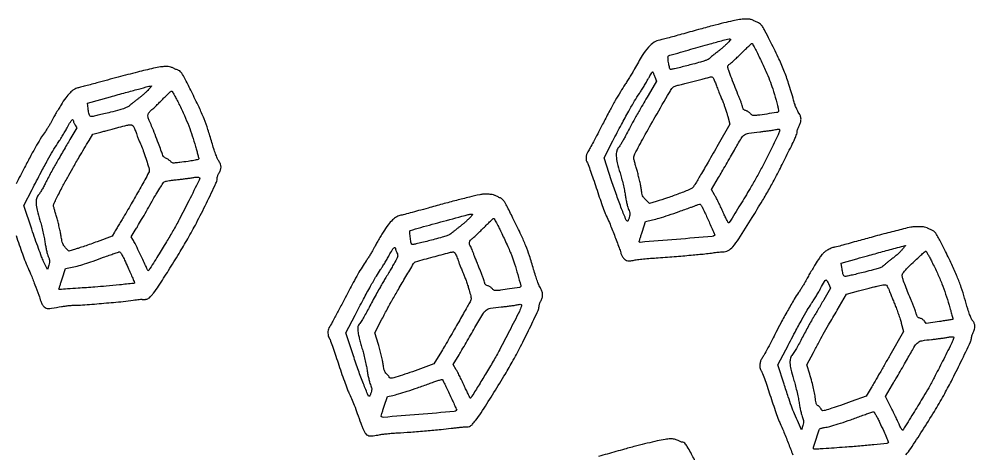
# Model space of a CAD drawing. Extents: x 283 to 3298, y 79 to 3222.
# Drawn here: x 1390 to 2449, y 2740 to 3222 of the extents above; entities that cross this region are included whole.
import ezdxf

# ---------------------------------------------------------------- set-up
doc = ezdxf.new("R2010")
doc.units = 0

msp = doc.modelspace()

# ---------------------------------------------------------------- linework, layer by layer
for points in [[(2180.56679, 3219.926922, 0.00784), (2170.840808, 3217.671938, 0.003467), (2158.063839, 3214.403472, 0.00293), (2142.506278, 3210.210922, 0.001737), (2124, 3205.037982, -0.002074), (2115.882036, 3202.774733, -0.002722), (2108.448942, 3200.779062, -0.001992), (2102.205763, 3199.165812, -0.025749), (2099.847463, 3198.694142, 0.113054), (2093.450697, 3196.205229, 0.063472), (2087.166543, 3190.660251, 0.041875), (2080.303723, 3181.39119, 0.014382), (2071.929838, 3166.929588, -0.008105), (2069.799532, 3163.141714, -0.004182), (2067.018673, 3158.469621, -0.004155), (2064.077949, 3153.7113, -0.006279), (2061.4316, 3149.622619, 0.010277), (2056.112789, 3141.259061, 0.007422), (2050.515473, 3131.728675, 0.006319), (2044.340233, 3120.519924, 0.003739), (2037.242386, 3107, -0.001103), (2030.982023, 3094.920982, -0.002546), (2026.211143, 3085.877977, -0.003148), (2022.574205, 3079.170519, -0.011596), (2020.151087, 3075, 0.060068), (2018.699803, 3071.831698, 0.064768), (2018.090937, 3068.48938, 0.069279), (2018.369997, 3065.308206, 0.088783), (2019.520601, 3062.608904, -0.057721), (2020.398679, 3060.857469, -0.001909), (2023.04581, 3053.505197, -0.003615), (2026.078332, 3044.781277, -0.002506), (2029.386003, 3034.876459, 0.00313), (2032.781257, 3024.751428, 0.003847), (2036.081901, 3015.346011, 0.0032), (2038.965383, 3007.485698, 0.027763), (2040.462317, 3004.074364, -0.020785), (2043.923221, 2996.477151, -0.004126), (2049.431845, 2982.590356, -0.003207), (2054.778809, 2968.51212, -0.036831), (2056.431641, 2962.827072, 0.050831), (2056.830721, 2961.58499, 0.022416), (2057.593206, 2960.035427, 0.021909), (2058.55567, 2958.451119, 0.027452), (2059.588602, 2957.077072, 0.075981), (2061.854348, 2955.091387, 0.102871), (2064.392477, 2954.127539, 0.074813), (2067.699902, 2954.099235, 0.024489), (2072.5, 2955.021187, -0.032532), (2075.087873, 2955.475243, -0.002925), (2081.640625, 2956.151231, -0.003794), (2089.474005, 2956.853089, -0.002954), (2098, 2957.501139, 0.002156), (2118.376223, 2959.017175, 0.002973), (2136.658421, 2960.566134, 0.002722), (2151.635545, 2962.007062, 0.018877), (2158.933659, 2963.028878, -0.013225), (2161.390189, 2963.401169, -0.008182), (2164.293242, 2963.714733, -0.008205), (2167.172773, 2963.930586, -0.014604), (2169.548801, 2964, 0.119453), (2175.502858, 2965.443048, 0.097136), (2180.665616, 2969.526734, 0.035182), (2187.334626, 2978.529408, 0.003261), (2202.073003, 3002, 0.002582), (2213.562971, 3020.78132, 0.007561), (2221.217944, 3033.883798, 0.008404), (2228.023903, 3046.436703, 0.003866), (2236.485073, 3063, 0.001037), (2245.575607, 3081.234523, 0.008874), (2249.483127, 3089.477773, 0.018258), (2251.477992, 3094.353058, 0.088198), (2252, 3097.289331, -0.058944), (2252.147732, 3098.538132, -0.023874), (2252.627557, 3100.186632, -0.023223), (2253.318561, 3101.929733, -0.027304), (2254.136364, 3103.506546, 0.064083), (2255.753335, 3107.277783, 0.07527), (2256.244712, 3111.131963, 0.080465), (2255.571988, 3114.746048, 0.088956), (2253.80055, 3117.825187, -0.063144), (2252.573457, 3119.725431, -0.016777), (2251.120144, 3123.035532, -0.015345), (2249.590408, 3127.233072, -0.010192), (2248.083664, 3132.131601, 0.008433), (2242.473887, 3150.600403, 0.016751), (2237.297803, 3164.992177, 0.01592), (2230.997888, 3179.46381, 0.006872), (2221.733328, 3198.344668, 0.003015), (2216.307354, 3208.87107, 0.024085), (2213.546198, 3213.582197, 0.055205), (2211.420247, 3216.16548, 0.092265), (2209.085405, 3217.721702, -0.004663), (2207.518804, 3218.408599, -0.003306), (2205.773514, 3219.207243, -0.003337), (2204.116748, 3219.992163, -0.007062), (2202.845708, 3220.627033, 0.093085), (2199.428086, 3221.653331, 0.034391), (2194.381567, 3221.841854, 0.028532), (2188.057602, 3221.280959, 0.016661)], [(2174.462408, 3194.89655, -0.012638), (2172.163919, 3192.649269, -0.007694), (2169.342082, 3190.106269, -0.007709), (2166.464803, 3187.669633, -0.013507), (2164, 3185.755757, 0.006109), (2161.674393, 3184.004495, 0.005025), (2159.234375, 3182.080467, 0.005078), (2157.028888, 3180.26792, 0.01343), (2155.5, 3178.913592, -0.068403), (2153.218929, 3177.301605, -0.031686), (2149.891281, 3175.83448, -0.019343), (2144.842232, 3174.199187, -0.004872), (2136.5, 3171.937085, -0.00117), (2122.682849, 3168.36905, -0.009109), (2116.205616, 3166.83772, -0.011937), (2112.326841, 3166.091489, -0.24249), (2111.221635, 3166.445032, -0.131796), (2110.925183, 3166.958836, -0.006544), (2110.442026, 3168.865747, -0.01018), (2109.938572, 3171.174505, -0.007153), (2109.462335, 3173.791078, -0.009228), (2108.983665, 3177.017705, -0.031608), (2108.844698, 3179.132265, -0.049955), (2108.979111, 3180.507953, -0.209476), (2109.444402, 3181.173394, -0.067692), (2110.920836, 3181.819377, -0.00015), (2134.259899, 3188.453775, -0.001149), (2155.547999, 3194.445386, -0.003531), (2170, 3198.367324, -0.005536), (2176.511224, 3200.008157, -0.228043), (2177.894185, 3199.709588, -0.433788), (2177.987821, 3198.685389, -0.010995)], [(2211.242164, 3177.25, -0.00592), (2217.406684, 3164.10572, -0.014764), (2221.511092, 3154.320672, -0.015701), (2224.884711, 3144.668361, -0.007544), (2228.632424, 3132.09829, -0.005256), (2230.24822, 3126.12438, -0.019716), (2231.073958, 3122.328838, -0.025035), (2231.38766, 3119.826843, -0.279961), (2230.950842, 3118.969619, -0.101249), (2229.255146, 3118.347248, -0.001376), (2218.251741, 3116.715709, -0.003137), (2207.892169, 3115.275077, -0.033333), (2203.64392, 3114.997438, -0.100029), (2202.796497, 3115.169903, -0.043158), (2201.773145, 3115.711069, -0.040425), (2200.748255, 3116.495874, -0.042519), (2199.881734, 3117.423221, 0.050669), (2198.94111, 3118.39761, 0.033513), (2197.687406, 3119.320904, 0.033664), (2196.333009, 3120.061644, 0.054295), (2195.088341, 3120.480597, -0.049796), (2193.635352, 3120.955201, -0.103912), (2192.672471, 3121.645967, -0.097589), (2192.03265, 3122.696958, -0.040381), (2191.584232, 3124.307376, 0.031274), (2191.130328, 3126.060274, 0.006568), (2190.106379, 3129.059042, 0.006861), (2188.822941, 3132.511633, 0.00645), (2187.419419, 3136, -0.004294), (2183.361897, 3145.960482, -0.004347), (2179.49309, 3155.948364, -0.002971), (2176.224342, 3164.768273, -0.040269), (2175.313979, 3168.077237, -0.058898), (2175.217825, 3169.442294, -0.110698), (2175.508958, 3170.50317, -0.0934), (2176.269084, 3171.45362, -0.033559), (2177.661857, 3172.496794, 0.03786), (2179.308948, 3173.752684, 0.004519), (2182.707974, 3176.832501, 0.005369), (2186.682008, 3180.579074, 0.004386), (2190.854651, 3184.669558, -0.003275), (2194.876182, 3188.629468, -0.00518), (2198.380661, 3191.965433, -0.001513), (2201.45186, 3194.811576, -0.188268), (2201.934538, 3195, -0.277648), (2202.350605, 3194.749661, -0.001133), (2204.967812, 3189.785937, -0.005045), (2207.899544, 3184.055156, -0.003101)], [(2094.410531, 3157.768047), (2096.151631, 3153.036093), (2086.894407, 3137.268047, 0.001215), (2077.277374, 3120.795578, 0.003745), (2070.884039, 3109.591006, 0.005326), (2066.074934, 3100.795957, 0.00659), (2061.792284, 3092.5, -0.008945), (2059.685098, 3088.4649, -0.009649), (2057.485663, 3084.609647, -0.009238), (2055.476715, 3081.378263, -0.044917), (2054.14787, 3079.681777, 0.132376), (2052.039477, 3075.738653, 0.071522), (2051.568791, 3070.214506, 0.045552), (2052.725543, 3062.500291, 0.015119), (2055.780517, 3051.466945, -0.01073), (2057.448596, 3045.641794, -0.007122), (2059.122764, 3038.893935, -0.00717), (2060.561719, 3032.29224, -0.013856), (2061.489895, 3026.966945, 0.010025), (2062.275386, 3022.24679, 0.009928), (2063.251708, 3017.54654, 0.00983), (2064.26789, 3013.470391, 0.037463), (2065.138618, 3011, -0.0195), (2066.168139, 3008.382718, -0.061546), (2066.56563, 3006.543387, -0.06592), (2066.48996, 3004.732058, -0.024758), (2065.927344, 3002.25, -0.012861), (2065.427472, 3000.623301, -0.020221), (2064.906701, 2999.257563, -0.015311), (2064.416568, 2998.203766, -0.297022), (2064.120039, 2998.031065, -0.290565), (2062.576277, 2999.122987, -0.003111), (2057.482872, 3011.750382, -0.008911), (2052.014145, 3026.307715, -0.006466), (2046.427007, 3042.694066), (2038.068439, 3068.287559), (2047.709533, 3086.893779, -0.002745), (2057.350339, 3105.252041, -0.005287), (2065.307847, 3119.831132, -0.00649), (2071.892008, 3131.246274, -0.015486), (2077.149033, 3139.5, 0.008338), (2079.555104, 3143.161053, 0.005032), (2082.289774, 3147.574855, 0.005039), (2084.919065, 3152.015932, 0.0088), (2086.995096, 3155.754826, -0.009237), (2088.726748, 3158.867104, -0.01625), (2090.287108, 3161.363067, -0.01107), (2091.608743, 3163.240624, -0.484042), (2092.029889, 3163.254826, -0.06718), (2092.365001, 3162.730562, -0.006304), (2092.993014, 3161.331719, -0.007996), (2093.697026, 3159.635367, -0.006205)], [(2160.564211, 3153.25, 0.004631), (2162.113958, 3149.113574, 0.002478), (2164.100884, 3144.031423, 0.001948), (2166.651149, 3137.674859, 0.000923), (2169.985527, 3129.5, -0.011712), (2171.245281, 3126.210232, -0.006122), (2172.667238, 3122.059375, -0.006085), (2174.022419, 3117.76421, -0.009266), (2175.08419, 3114), (2177.3126, 3105.5), (2164.505343, 3083, -0.001196), (2153.275449, 3063.380403, -0.003024), (2144.989158, 3049.18281, -0.002528), (2138.751602, 3038.762996, -0.038544), (2136.3065, 3035.348975, -0.122735), (2133.508778, 3033.317727, -0.0046), (2121.343098, 3028.535467, -0.009042), (2108.174968, 3023.769637, -0.011661), (2095.909286, 3019.896624), (2088.318573, 3017.693058), (2084.348832, 3021.596529, -0.026525), (2082.032323, 3024.129569, -0.074533), (2080.802658, 3026.185859, -0.054846), (2080.035153, 3028.849175, -0.009676), (2079.248041, 3034, 0.01671), (2078.566002, 3038.078261, 0.007334), (2077.403929, 3043.430809, 0.007249), (2076.003939, 3049.079355, 0.009638), (2074.558496, 3054.16871, -0.004875), (2073.195641, 3058.798999, -0.006376), (2072.045308, 3063.058869, -0.004812), (2071.16385, 3066.639536, -0.058002), (2071, 3068.047233, -0.122338), (2072.101995, 3072.48371, -0.002985), (2082.145088, 3091.181612, -0.006058), (2094.758256, 3113.678626, -0.003494), (2110.456509, 3140.465482, -0.009714), (2113.224516, 3144.914961, -0.077596), (2114.832906, 3146.709252, -0.098477), (2116.768203, 3147.738472, -0.019968), (2120.55212, 3148.714843, 0.007419), (2123.763583, 3149.458085, 0.00183), (2129.012185, 3150.775522, 0.001872), (2135.012421, 3152.328938, 0.001873), (2141, 3153.927027, -0.002265), (2146.676433, 3155.437304, -0.003232), (2151.730392, 3156.722642, -0.001791), (2156.00921, 3157.765193, -0.048052), (2157.167292, 3157.927667, -0.177108), (2158.003281, 3157.662434, -0.071345), (2158.850226, 3156.789945, -0.04876), (2159.704792, 3155.333606, -0.021003)], [(1532.462408, 3142.89655, -0.012654), (1530.163916, 3140.649403, -0.007705), (1527.342082, 3138.106825, -0.007719), (1524.464801, 3135.670798, -0.013527), (1522, 3133.75765, 0.006298), (1519.638102, 3131.978484, 0.004756), (1517.0875, 3129.967271, 0.004809), (1514.727014, 3128.031602, 0.011095), (1513, 3126.521033, -0.059971), (1510.333309, 3124.613092, -0.039263), (1506.882414, 3123.060623, -0.020483), (1501.435682, 3121.35601, -0.003557), (1491, 3118.633113, -0.002689), (1483.75652, 3116.839469, -0.003836), (1477.304865, 3115.330972, -0.002146), (1471.845873, 3114.12326, -0.056548), (1470.356989, 3113.97318, -0.124477), (1468.77163, 3114.395248, -0.162603), (1467.765803, 3115.495619, -0.067551), (1467.102152, 3117.775531, -0.008927), (1466.445999, 3122.774535), (1465.777406, 3128.684116), (1491.138703, 3135.823203, -0.001281), (1507.962975, 3140.51267, -0.00217), (1522.07837, 3144.342294, -0.001085), (1533.763064, 3147.430923, -0.040508), (1536.462408, 3147.908967, -0.638844), (1536.590939, 3147.688651, -0.016167), (1535.684402, 3146.474121, -0.016193), (1534.299268, 3144.849237, -0.008272)], [(1567.06108, 3127.75, -0.008228), (1573.067914, 3114.934456, -0.012358), (1577.844025, 3103.547105, -0.013161), (1581.82658, 3092.503424, -0.011485), (1585.419862, 3080.754883, -0.00172), (1586.791893, 3075.805204, -0.002604), (1587.948334, 3071.488615, -0.000985), (1588.915743, 3067.771075, -0.063237), (1589, 3067.107538, -0.349894), (1588.391044, 3066.343873, -0.008229), (1583.600817, 3065.332801, -0.012555), (1577.088402, 3064.238686, -0.004845), (1568.006197, 3063.036052, -0.005228), (1562.818648, 3062.455208, -0.048232), (1560.559136, 3062.444681, -0.114849), (1559.176277, 3062.903599, -0.091932), (1558.006197, 3063.955941, 0.053647), (1557.194553, 3064.806197, 0.024018), (1555.965522, 3065.747145, 0.023445), (1554.558017, 3066.626651, 0.029387), (1553.174305, 3067.29996, -0.062083), (1551.276444, 3068.381864, -0.087469), (1549.945708, 3069.798397, -0.051454), (1548.750435, 3072.111976, -0.009635), (1547.090975, 3076.591507, 0.007077), (1544.349806, 3084.108843, 0.003182), (1540.548435, 3093.904431, 0.003073), (1536.721991, 3103.410321, 0.009951), (1534.018343, 3109.652444, -0.05556), (1532.825755, 3113.279936, -0.114902), (1532.89153, 3116.245904, -0.111879), (1534.267268, 3118.928907, -0.051003), (1537.105355, 3121.693288, 0.019858), (1539.020327, 3123.339379, 0.004548), (1542.117564, 3126.276335, 0.004696), (1545.627012, 3129.729613, 0.004562), (1549.105355, 3133.281417, -0.00723), (1552.416148, 3136.626247, -0.010783), (1555.415012, 3139.445228, -0.006074), (1557.993842, 3141.710586, -0.180157), (1558.796812, 3142.005642, -0.2609), (1559.514202, 3141.599856, -0.005057), (1561.759375, 3137.81572, -0.010796), (1564.296755, 3133.212538, -0.006857)], [(1450.003738, 3109.25, 0.069784), (1450.12869, 3108.372714, 0.02229), (1450.551025, 3107.120935, 0.021757), (1451.151641, 3105.752069, 0.022661), (1451.861594, 3104.459567), (1453.715712, 3101.419135), (1446.18857, 3088.459567, 0.000081), (1442.804151, 3082.63039, 0.000051), (1438.839912, 3075.798393, 0.000051), (1434.933428, 3069.062775, 0.000093), (1431.741892, 3063.556239, 0.004511), (1428.691486, 3058.179701, 0.002875), (1425.235584, 3051.873188, 0.002887), (1421.917313, 3045.648676, 0.005365), (1419.309553, 3040.556239, -0.008154), (1417.004715, 3036.116573, -0.009123), (1414.638174, 3031.919337, -0.00853), (1412.500123, 3028.421951, -0.04709), (1411.148374, 3026.679802, 0.131469), (1409.119991, 3022.900204, 0.074189), (1408.685769, 3017.680819, 0.044866), (1409.847921, 3010.232231, 0.013139), (1412.949166, 2999.058134, -0.010326), (1414.637192, 2993.10617, -0.007184), (1416.30688, 2986.3224, -0.007249), (1417.72173, 2979.763743, -0.014848), (1418.602649, 2974.578255, 0.011031), (1419.344954, 2969.997258, 0.010391), (1420.30168, 2965.360646, 0.01041), (1421.320134, 2961.288698, 0.035102), (1422.224682, 2958.699349, -0.015901), (1423.393062, 2955.726376, -0.06971), (1423.773436, 2953.882747, -0.073458), (1423.622294, 2952.052262, -0.018832), (1422.837377, 2949.179228), (1421.367575, 2944.5), (1417.065355, 2953.5, -0.019222), (1414.865028, 2958.5977, -0.004087), (1411.452364, 2967.640625, -0.00427), (1407.66978, 2978.19451, -0.004049), (1403.998715, 2989), (1395.234296, 3015.5), (1404.27219, 3033, -0.001904), (1414.32844, 3052.291325, -0.005382), (1421.545926, 3065.658072, -0.007571), (1427.305395, 3075.69376, -0.012371), (1432.523273, 3084, 0.006139), (1435.282873, 3088.273757, 0.003981), (1438.373517, 3093.279687, 0.004002), (1441.314091, 3098.217204, 0.007576), (1443.591043, 3102.25, -0.007518), (1446.719189, 3107.79189, -0.053233), (1448.550196, 3110.275545, -0.395693), (1449.477828, 3110.34579, -0.226421)], [(1516.830184, 3102.75, -0.020182), (1517.402947, 3101.528658, -0.005428), (1518.211948, 3099.545312, -0.005489), (1519.082335, 3097.270703, -0.005655), (1519.893692, 3095, 0.008302), (1520.870487, 3092.311292, 0.003324), (1522.292775, 3088.662945, 0.003288), (1523.878146, 3084.749983, 0.004145), (1525.399208, 3081.150453, -0.016085), (1528.191142, 3074.076999, -0.009623), (1531.073819, 3065.508183, -0.007049), (1533.507968, 3057.386166, -0.069381), (1534, 3053.857389, -0.126069), (1533.416133, 3051.57853, -0.001112), (1524.740504, 3035.842374, -0.004134), (1515.309768, 3019.153193, -0.004045), (1505.536571, 3002.5, 0.000626), (1502.597378, 2997.569277, 0.000643), (1499.697974, 2992.677113, 0.000622), (1497.194403, 2988.428363, 0.002734), (1495.733977, 2985.911448), (1493.104922, 2981.322895), (1476.302461, 2975.204499, -0.002324), (1469.339258, 2972.705539, -0.002283), (1462.311677, 2970.256337, -0.002245), (1456.130517, 2968.164701, -0.008687), (1452.269207, 2966.951484), (1445.038414, 2964.816865), (1441.435421, 2968.637151, -0.032262), (1439.40039, 2971.094668, -0.064569), (1438.197469, 2973.306206, -0.045358), (1437.364068, 2976.220256, -0.009403), (1436.466294, 2981.478718, 0.014176), (1435.693003, 2985.761293, 0.006574), (1434.458626, 2991.277682, 0.006506), (1433.009464, 2997.041978, 0.009008), (1431.55008, 3002.16871, -0.003841), (1430.190195, 3006.765006, -0.005275), (1429.042836, 3010.919976, -0.003466), (1428.142365, 3014.418122, -0.06133), (1428, 3015.574406, -0.110379), (1428.268627, 3016.776419, -0.002652), (1430.745472, 3021.969479, -0.005677), (1433.764804, 3028.037684, -0.003813), (1437.346288, 3034.905696, -0.003617), (1443.433402, 3046.167245, -0.004352), (1449.323826, 3056.661544, -0.00328), (1456.597315, 3069.168722, -0.001076), (1467.465879, 3087.488685), (1471.632378, 3094.47737), (1480.566189, 3096.78276, 0.000337), (1484.772321, 3097.871184, 0.000167), (1490.106943, 3099.257364, 0.000166), (1495.636979, 3100.698251, 0.000243), (1500.5, 3101.969588, -0.004758), (1509.398455, 3104.210266, -0.047387), (1513.200602, 3104.755604, -0.137018), (1515.340579, 3104.266747, -0.149857)], [(2232.513552, 3097.75, -0.047475), (2230.988901, 3093.751236, -0.001087), (2221.924842, 3075.516981, -0.002703), (2213.032558, 3057.963293, -0.00797), (2206.663237, 3046.028943, -0.008579), (2199.757272, 3034.060231, -0.002635), (2188.930598, 3016.232427, -0.000259), (2176.811645, 2996.534551, -0.250298), (2175.932243, 2996.021409, -0.293365), (2175.612418, 2996.210102, -0.001421), (2173.839179, 2999.751601, -0.005735), (2171.853517, 3003.863314, -0.003522), (2169.604192, 3008.75, 0.004526), (2167.147944, 3014.058152, 0.00418), (2164.531298, 3019.463945, 0.004174), (2162.120354, 3024.239619, 0.013885), (2160.423689, 3027.31875), (2157.00348, 3033.1375), (2164.858409, 3046.31875, 0.002229), (2168.558795, 3052.591743, 0.001063), (2173.26506, 3060.691307, 0.001053), (2178.146614, 3069.175, 0.001498), (2182.44647, 3076.736763, -0.007059), (2190.000428, 3089.683976, -0.100818), (2193.598122, 3093.598632, -0.120088), (2198.264086, 3095.503396, -0.011583), (2210.5, 3097.045623, 0.003125), (2215.00469, 3097.53615, 0.003252), (2219.44375, 3098.076902, 0.00313), (2223.276504, 3098.593519, 0.014172), (2225.5, 3098.971956, -0.006881), (2230.122715, 3099.828268, -0.085683), (2231.899668, 3099.825519, -0.312924), (2232.572959, 3099.160738, -0.114143)], [(1590, 3045.689056, -0.117367), (1589.427064, 3043.281889, -0.000566), (1577.927664, 3020.557198, -0.002789), (1567.269349, 2999.84082, -0.011148), (1560.390072, 2987.33898, -0.004731), (1553.0974, 2975.028298, -0.002437), (1543.748544, 2959.750437, -0.000209), (1533.660467, 2943.458844, -0.243479), (1533, 2943.06448, -0.291704), (1532.730876, 2943.213972, -0.005307), (1531.93254, 2944.727097, -0.011328), (1531.036482, 2946.571613, -0.007098), (1530.068222, 2948.767066, 0.009699), (1527.066041, 2955.479505, 0.00389), (1522.710867, 2964.547526, 0.003248), (1518.358633, 2973.28751, 0.021268), (1515.962853, 2977.560106), (1514.057161, 2980.64358), (1518.636222, 2988.001652, 0.006385), (1521.182405, 2992.212013, 0.001225), (1525.684621, 2999.919359, 0.001305), (1530.893358, 3008.940682, 0.001202), (1536.200603, 3018.239957, -0.003273), (1542.481365, 3029.139895, -0.011157), (1546.773777, 3036.1158, -0.011626), (1549.930084, 3040.757475, -0.147826), (1551.581917, 3042.031145, -0.048278), (1553.098628, 3042.44575, -0.005596), (1556.582019, 3043.004914, -0.006689), (1560.751567, 3043.569527, -0.005416), (1565.238955, 3044.06689, 0.003117), (1569.84358, 3044.555823, 0.003273), (1574.367068, 3045.094685, 0.003136), (1578.264494, 3045.609718, 0.01461), (1580.5, 3045.986275, -0.014362), (1584.70055, 3046.69598, -0.042508), (1587.618572, 3046.852795, -0.075393), (1589.404476, 3046.524537, -0.31992)], [(1900.5, 3027.325222, 0.005386), (1888.757205, 3024.592487, 0.003025), (1874.549267, 3021.033095, 0.002827), (1858.9744, 3016.936963, 0.002597), (1843, 3012.549958, -0.00128), (1832.593697, 3009.662595, -0.001778), (1823.25625, 3007.133188, -0.001089), (1815.38491, 3005.049297, -0.02266), (1813, 3004.537686, 0.087996), (1808.249855, 3002.849122, 0.060657), (1803.652974, 2999.439029, 0.044605), (1798.844545, 2993.981239, 0.01908), (1793.390511, 2985.921625, 0.004154), (1790.430279, 2981.076658, 0.003635), (1787.414754, 2975.963841, 0.003656), (1784.757851, 2971.305119, 0.01088), (1783.031044, 2968.061663, -0.013288), (1781.412855, 2965.05719, -0.006412), (1779.190121, 2961.29335, -0.006353), (1776.771435, 2957.426642, -0.009063), (1774.519361, 2954.061663, 0.012221), (1769.979624, 2947.184981, 0.009244), (1765.324277, 2939.428496, 0.007481), (1760.082327, 2929.993183, 0.003695), (1753.69266, 2917.860991, -0.002309), (1748.852736, 2908.609219, -0.001172), (1742.681458, 2897.009826, -0.001054), (1736.750698, 2885.981168, -0.004946), (1733.264742, 2879.6812, 0.080944), (1732.33203, 2877.155477, 0.053763), (1732.06993, 2874.071792, 0.05405), (1732.470028, 2871.026272, 0.085563), (1733.515169, 2868.617193, -0.057935), (1734.38968, 2866.871013, -0.001907), (1737.02856, 2859.522084, -0.003618), (1740.051097, 2850.80303, -0.002507), (1743.347964, 2840.902377, 0.003684), (1746.796487, 2830.627073, 0.004092), (1750.280074, 2820.758823, 0.003793), (1753.383183, 2812.391203, 0.021232), (1755.266567, 2808, -0.011405), (1758.180239, 2801.558975, -0.007443), (1761.260226, 2794.004314, -0.006238), (1764.650717, 2784.990159, -0.003581), (1768.524404, 2774.043679, 0.012133), (1769.938414, 2770.255177, 0.013691), (1771.482559, 2766.691383, 0.012995), (1772.951234, 2763.743645, 0.069625), (1774.002331, 2762.293679, 0.091582), (1776.129889, 2760.768791, 0.095202), (1778.632977, 2760.131297, 0.051286), (1782.335956, 2760.290371, 0.009756), (1789, 2761.399512, -0.01429), (1792.708224, 2761.98219, -0.005692), (1797.821875, 2762.577496, -0.005628), (1803.356258, 2763.095094, -0.00705), (1808.5, 2763.444879, 0.004568), (1823.803673, 2764.409281, 0.003128), (1841.160347, 2765.771547, 0.003067), (1857.384215, 2767.247352, 0.009155), (1868.459838, 2768.528473, -0.00453), (1872.964454, 2769.091791, -0.004659), (1877.436434, 2769.567739, -0.004514), (1881.320919, 2769.909219, -0.019666), (1883.628051, 2770, 0.032534), (1887.506846, 2770.252651, 0.103232), (1889.949055, 2771.105092, 0.077055), (1892.225054, 2773.004175, 0.013089), (1895.857204, 2777.356453, 0.024694), (1901.871658, 2785.782974, 0.002795), (1914.425428, 2805.588954, 0.00369), (1927.125383, 2826.212363, 0.008538), (1936.27988, 2841.926437, 0.009186), (1945.472233, 2859.075398, 0.005909), (1955.527658, 2879.2762, 0.002229), (1965.049956, 2899.212823, 0.110185), (1966.006589, 2903.457879, -0.051228), (1966.151558, 2904.839666, -0.027951), (1966.594872, 2906.487627, -0.027558), (1967.238608, 2908.12891, -0.039039), (1968, 2909.5, 0.080702), (1969.528071, 2912.886245, 0.075002), (1969.958005, 2916.670713, 0.072917), (1969.251009, 2920.508437, 0.069677), (1967.467275, 2924.047222, -0.055699), (1966.170891, 2926.450249, -0.008938), (1964.262555, 2931.435739, -0.009394), (1962.151538, 2937.62082, -0.006753), (1960.018161, 2944.600972, 0.007356), (1955.384554, 2959.696412, 0.017234), (1951.370795, 2970.795362, 0.015119), (1946.295335, 2982.418832, 0.004531), (1937.873223, 2999.809511, 0.002128), (1931.05974, 3013.41363, 0.020929), (1927.927878, 3019.007046, 0.053105), (1925.632754, 3021.974138, 0.100729), (1923.159131, 3023.686544, -0.00453), (1921.564221, 3024.386951, -0.003255), (1919.795171, 3025.196916, -0.003287), (1918.121506, 3025.989859, -0.007085), (1916.845708, 3026.627033, 0.089566), (1914.203397, 3027.440655, 0.019343), (1909.417253, 3027.830966, 0.021155), (1904.386288, 3027.832897, 0.044017)], [(2146.636004, 3013.75, -0.012194), (2149.726813, 3007.424276, -0.002386), (2154.954797, 2995.883102, -0.000225), (2160.77456, 2982.854904, -0.310722), (2160.680698, 2982.347365, -0.177261), (2157.915015, 2981.063801, -0.000539), (2118.241015, 2977.780693, -0.000352), (2078.067344, 2974.528345, -0.437867), (2077, 2975.513468, -0.074385), (2077.05914, 2975.908795, -0.000549), (2078.033707, 2979.080769, -0.002057), (2079.170166, 2982.712156, -0.001315), (2080.519001, 2986.922334), (2084.038003, 2997.807693), (2091.753769, 2999.524288, 0.018231), (2098.921074, 3001.395469, 0.006075), (2109.27023, 3004.642029, 0.005712), (2121.28551, 3008.724763, 0.004717), (2134, 3013.34306, -0.001883), (2137.693091, 3014.708247, -0.002839), (2140.922144, 3015.86735, -0.00112), (2143.699995, 3016.839729, -0.06572), (2144.22432, 3016.947777, -0.23073), (2144.595831, 3016.798724, -0.022393), (2145.231534, 3016.029972, -0.024806), (2145.936899, 3014.991307, -0.017022)], [(1888.958208, 3001.406135, -0.013371), (1886.821703, 2999.319279, -0.006915), (1884.047099, 2996.820843, -0.006869), (1881.122247, 2994.329626, -0.010351), (1878.5, 2992.24759, 0.004296), (1875.982876, 2990.298239, 0.003746), (1873.38125, 2988.21565, 0.003769), (1871.056915, 2986.297001, 0.011134), (1869.5, 2984.931812, -0.068804), (1867.225267, 2983.359651, -0.029121), (1863.813998, 2981.880497, -0.018462), (1858.697319, 2980.218921, -0.005031), (1850.5, 2977.976594, -0.001271), (1836.206313, 2974.259637, -0.011437), (1829.905063, 2972.790937, -0.019831), (1826.2923, 2972.183933, -0.242342), (1825.015626, 2972.648094, -0.147824), (1824.010364, 2974.713068, -0.013089), (1823.231192, 2980.521661, -0.00924), (1822.700815, 2986.486175, -0.341685), (1823.412195, 2987.552589, -0.013389), (1835.00429, 2991.103376, -0.001699), (1860.214468, 2998.000841, -0.000597), (1887.40786, 3005.306864, -0.055377), (1891.458208, 3005.921644, -0.237574), (1892.063602, 3005.646552, -0.304803), (1892.114882, 3005.052266, -0.058788), (1891.22193, 3003.809588, -0.007473)], [(1924.725293, 2984.25, -0.003544), (1928.032311, 2977.250411, -0.003347), (1931.304348, 2970.070312, -0.003326), (1934.117019, 2963.673351, -0.011661), (1935.804626, 2959.5, -0.014644), (1938.856092, 2950.639474, -0.006598), (1942.363121, 2938.852134, -0.001426), (1945.846137, 2926.418892, -0.270224), (1945.522117, 2925.188784, -0.158443), (1944.410377, 2924.622485, -0.001023), (1933.371323, 2922.899817, -0.003513), (1923.213106, 2921.408884, -0.030247), (1918.64392, 2921.050711, -0.058335), (1917.288852, 2921.185007, -0.061799), (1916.029297, 2921.628805, -0.060111), (1914.887867, 2922.380363, -0.050523), (1913.881734, 2923.423221, 0.050611), (1912.94139, 2924.397545, 0.033509), (1911.688569, 2925.320649, 0.033665), (1910.335447, 2926.061119, 0.054355), (1909.092301, 2926.479727, -0.06018), (1907.535756, 2927.024072, -0.116453), (1906.52309, 2927.857308, -0.082146), (1905.780542, 2929.261211, -0.019585), (1905.039186, 2931.806506, 0.020885), (1904.324622, 2934.236275, 0.006092), (1903.024534, 2937.911911, 0.00611), (1901.458218, 2942.018614, 0.006507), (1899.823476, 2946, -0.003632), (1898.091959, 2950.149015, -0.00268), (1896.233376, 2954.765625, -0.002708), (1894.523662, 2959.148202, -0.006063), (1893.283368, 2962.5, 0.006515), (1892.262812, 2965.250341, 0.008648), (1891.259063, 2967.722813, 0.006471), (1890.360647, 2969.757079, 0.081818), (1889.894591, 2970.45, -0.148031), (1889.019351, 2972.210177, -0.092291), (1889.057768, 2974.531706, -0.087214), (1889.95122, 2976.804199, -0.110996), (1891.514767, 2978.417719, 0.038782), (1893.012676, 2979.574419, 0.003822), (1896.36931, 2982.656195, 0.004809), (1900.312379, 2986.403851, 0.003795), (1904.509498, 2990.532729, -0.003739), (1908.587076, 2994.54491, -0.005869), (1912.1572, 2997.925239, -0.001932), (1915.274444, 3000.785856, -0.186785), (1915.82768, 3001, -0.275624), (1916.304581, 3000.715496, -0.001679), (1918.787119, 2996.079688, -0.006155), (1921.575133, 2990.67153, -0.003804)], [(1807, 2967.47491, 0.065407), (1807.0988, 2966.722864, 0.015448), (1807.464347, 2965.507431, 0.015643), (1807.975655, 2964.125287, 0.014841), (1808.580755, 2962.752977, -0.061556), (1809.341559, 2960.472564, -0.126181), (1809.244332, 2958.603734, -0.051026), (1808.15684, 2956.066857, -0.003754), (1804.42765, 2949.46905, -0.001511), (1801.817348, 2944.962276, -0.00091), (1798.695734, 2939.632388, -0.000911), (1795.573646, 2934.345952, -0.001595), (1792.966547, 2929.981634, 0.006405), (1790.177182, 2925.208504, 0.002419), (1786.395828, 2918.467546, 0.002396), (1782.352388, 2911.093825, 0.002919), (1778.640656, 2904.150953, -0.00434), (1775.154878, 2897.675042, -0.005372), (1771.792332, 2891.708715, -0.004449), (1768.873788, 2886.760027, -0.039458), (1767.401908, 2884.701055, 0.031899), (1765.966783, 2882.75625, 0.083944), (1765.287221, 2881.16871, 0.068045), (1765.093145, 2879.255321, 0.015919), (1765.308249, 2876.031736, 0.027948), (1765.769234, 2873.068777, 0.006962), (1766.859592, 2868.286128, 0.007094), (1768.263195, 2862.840637, 0.007073), (1769.822072, 2857.43168, -0.010278), (1771.463631, 2851.595507, -0.006839), (1773.115494, 2844.844123, -0.006885), (1774.539217, 2838.245681, -0.013355), (1775.462508, 2832.93168, 0.010138), (1776.249119, 2828.225025, 0.010024), (1777.228527, 2823.536181, 0.009931), (1778.249048, 2819.468796, 0.037665), (1779.125088, 2817, -0.019435), (1780.163758, 2814.379848, -0.061858), (1780.564801, 2812.543268, -0.066318), (1780.490579, 2810.734484, -0.024745), (1779.927344, 2808.25, -0.012696), (1779.427466, 2806.621368, -0.019794), (1778.906701, 2805.24941, -0.014821), (1778.416293, 2804.185724, -0.286064), (1778.120039, 2804.003309, -0.302907), (1776.596562, 2805.03128, -0.002994), (1771.431441, 2817.851792, -0.008874), (1765.91883, 2832.530612, -0.006614), (1760.341259, 2848.90634), (1752.061262, 2874.31268), (1762.195207, 2893.90634, -0.002848), (1771.485052, 2911.619967, -0.005137), (1779.328458, 2926.011983, -0.005996), (1785.76521, 2937.221499, -0.019377), (1790.413185, 2944.441332, 0.011686), (1792.41098, 2947.442162, 0.004878), (1794.969607, 2951.575969, 0.004823), (1797.623672, 2956.05591, 0.006229), (1799.968721, 2960.221539, -0.009787), (1803.212098, 2965.888228, -0.057672), (1805.292859, 2968.599159, -0.375345), (1806.386302, 2968.689901, -0.238221)], [(2368.299772, 2966.441327, -0.02509), (2366.326696, 2964.302124, -0.01008), (2363.429484, 2961.573475, -0.009945), (2360.184446, 2958.753676, -0.012399), (2357.055919, 2956.271459, 0.004988), (2354.055207, 2953.962281, 0.00548), (2351.194611, 2951.663998, 0.005133), (2348.792427, 2949.648651, 0.027409), (2347.555919, 2948.466039, -0.104817), (2345.715112, 2947.182049, -0.020139), (2341.88529, 2945.74088, -0.014645), (2336.077665, 2944.005591, -0.004217), (2327, 2941.662257, -0.00154), (2319.736998, 2939.87631, -0.002144), (2313.22396, 2938.325579, -0.001305), (2307.732548, 2937.058061, -0.027622), (2306.081565, 2936.77635, -0.154788), (2304.405796, 2937.104483, -0.161766), (2303.260895, 2938.334582, -0.064154), (2302.429107, 2941.017296, -0.009257), (2301.547951, 2946.693386), (2300.892654, 2951.5), (2318.196327, 2956.426304, -0.002434), (2329.897565, 2959.696129, -0.000864), (2346.660455, 2964.261415, -0.000756), (2363.0807, 2968.676292, -0.004346), (2371.799772, 2970.925444, -0.710191), (2371.842006, 2970.860909, -0.001796), (2370.895302, 2969.638989, -0.005137), (2369.736012, 2968.184786, -0.002887)], [(1510.430795, 2946.896005, -0.002027), (1513.358561, 2940.31681, -0.003341), (1515.773222, 2934.729933, -0.000476), (1517.870833, 2929.773052, -0.313576), (1517.812671, 2929.497965, -0.164129), (1516.867501, 2929.065235, -0.000374), (1501.30909, 2927.453186, -0.002813), (1486.407482, 2926.005136, -0.004865), (1474, 2924.991517, -0.000525), (1455.284203, 2923.66547, -0.001963), (1443.518433, 2922.890669, -0.000391), (1434.704956, 2922.351956, -0.194593), (1434.185116, 2922.526604, -0.295984), (1434.107992, 2922.788141, -0.001048), (1435.083351, 2926.046236, -0.004922), (1436.245156, 2929.76493, -0.003011), (1437.685116, 2934.129419), (1441.5, 2945.462402), (1447, 2946.574801, 0.015127), (1454.293569, 2948.281117, 0.010587), (1462.403785, 2950.624148, 0.008742), (1471.901467, 2953.770502, 0.004708), (1483.5, 2957.962236, -0.002862), (1489.748084, 2960.246426, -0.004188), (1495.275324, 2962.179188, -0.002072), (1499.983324, 2963.759606, -0.073543), (1501.118123, 2963.957793, -0.266352), (1502.169107, 2963.391068, -0.014004), (1504.167103, 2959.962469, -0.014734), (1506.778476, 2954.823688, -0.004488)], [(1872.89347, 2962.62836, -0.064448), (1873.464726, 2961.725252, -0.008389), (1874.392605, 2959.639122, -0.009656), (1875.408863, 2957.112512, -0.007936), (1876.398361, 2954.37836, 0.007773), (1877.557545, 2951.172074, 0.003939), (1879.11115, 2947.170518, 0.003911), (1880.780095, 2943.064151, 0.005823), (1882.310175, 2939.5, -0.01305), (1883.865827, 2935.72677, -0.006759), (1885.621376, 2930.938778, -0.006715), (1887.293834, 2925.966819, -0.010134), (1888.603865, 2921.589458, -0.004149), (1890.317825, 2915.203777, -0.045316), (1890.749952, 2912.582103, -0.098961), (1890.517554, 2910.724932, -0.051518), (1889.551814, 2908.589458, 0.002492), (1888.374352, 2906.545669, 0.000176), (1885.119841, 2900.826278, 0.000249), (1881.244611, 2894.002547, 0.000188), (1876.992546, 2886.5, -0.001765), (1872.262036, 2878.214315, -0.001279), (1866.936368, 2869.016691, -0.001291), (1861.833306, 2860.307066, -0.002819), (1857.866867, 2853.663203), (1849.5, 2839.826407), (1837.5, 2835.387138, -0.004918), (1825.716593, 2831.159292, -0.006026), (1814.622234, 2827.450692, -0.003656), (1805.026593, 2824.448361, -0.074116), (1802.018487, 2824, -0.050362), (1801.246108, 2824.077995, -0.070334), (1800.592931, 2824.310309, -0.090461), (1800.153582, 2824.653111, -0.18398), (1800, 2825.056371, 0.141886), (1799.836154, 2825.622134, 0.021799), (1799.160914, 2826.593686, 0.022875), (1798.237275, 2827.697632, 0.018072), (1797.143536, 2828.806371, -0.051541), (1795.591872, 2830.605285, -0.066491), (1794.593153, 2832.542714, -0.042606), (1793.871672, 2835.276682, -0.009705), (1793.139045, 2840.013676, 0.017382), (1792.429532, 2844.177022, 0.006938), (1791.180865, 2849.828951, 0.006856), (1789.664719, 2855.892356, 0.00858), (1788.085021, 2861.472004), (1784.179023, 2874.416656), (1791.990212, 2889.458328, -0.001444), (1795.23201, 2895.657093, -0.001439), (1798.513172, 2901.844009, -0.001407), (1801.410682, 2907.233174, -0.005665), (1803.227131, 2910.5, -0.002406), (1810.138781, 2922.47124, -0.001449), (1818.445206, 2936.60543, -0.000257), (1827.04554, 2951.126078, -0.058823), (1827.998401, 2952.372379, -0.134444), (1829.27932, 2953.128498, -0.000383), (1848.506517, 2958.350585, -0.000993), (1866.823261, 2963.271295, -0.046413), (1870.627555, 2963.915338, -0.101329), (1871.141493, 2963.849702, -0.04692), (1871.758284, 2963.572211, -0.043844), (1872.3745, 2963.146853, -0.046601)], [(2401.260371, 2952.976307, -0.008921), (2407.371422, 2940.239546, -0.0126), (2412.321869, 2928.670101, -0.01314), (2416.524526, 2917.257548, -0.011178), (2420.369438, 2905.010581, -0.002191), (2422.067092, 2899.049981, -0.003583), (2423.44753, 2893.981699, -0.00059), (2424.627395, 2889.50273, -0.266501), (2424.549884, 2889.216551, -0.157295), (2424.261279, 2889.068726, -0.000466), (2420.040453, 2888.38584, -0.002636), (2415.252727, 2887.641681, -0.001637), (2409.626382, 2886.816349), (2395.007491, 2884.720759), (2392.99156, 2887.283601, 0.049043), (2392.005019, 2888.312212, 0.033388), (2390.705155, 2889.283078, 0.033676), (2389.310377, 2890.058567, 0.056034), (2388.038939, 2890.491448, -0.066013), (2386.407078, 2891.083497, -0.116754), (2385.328748, 2892.014724, -0.072395), (2384.476408, 2893.646032, -0.014076), (2383.464503, 2896.818226, 0.013976), (2382.591728, 2899.556159, 0.005914), (2381.275277, 2903.180979, 0.005846), (2379.77745, 2907.021246, 0.007605), (2378.311634, 2910.5, -0.007351), (2375.079104, 2918.160711, -0.006496), (2371.932851, 2926.234092, -0.00558), (2369.321004, 2933.446335, -0.03621), (2368.313768, 2937.174033, -0.159258), (2368.559398, 2939.139171, -0.060357), (2370.048253, 2941.509824, -0.025787), (2373.289005, 2945.109973, -0.003344), (2380.64765, 2952.384298, -0.004511), (2385.64655, 2957.172994, -0.007175), (2390.018372, 2961.169286, -0.002421), (2393.827956, 2964.519725, -0.241101), (2394.5, 2964.686571, -0.203109), (2395.059187, 2964.278355, -0.003969), (2396.898359, 2961.150173, -0.008853), (2398.980301, 2957.391704, -0.005739)], [(2281.412937, 2910.849645, -0.001094), (2278.22608, 2905.373754, -0.000977), (2274.89251, 2899.699954, -0.000979), (2271.876532, 2894.612373, -0.003042), (2269.815424, 2891.198438, 0.009649), (2267.733775, 2887.645203, 0.002638), (2264.588616, 2881.960826, 0.002667), (2261.090265, 2875.476641, 0.002776), (2257.708219, 2869.041372, -0.005202), (2254.415978, 2862.850122, -0.006254), (2251.187407, 2857.100369, -0.00541), (2248.359114, 2852.327755, -0.041154), (2246.825133, 2850.215204, 0.107599), (2244.625167, 2846.14898, 0.081595), (2244.022804, 2841.099458, 0.048936), (2245.034111, 2834.020137, 0.013129), (2248.024207, 2823.043081, -0.009692), (2249.711608, 2817.012138, -0.006134), (2251.455737, 2809.920691, -0.006159), (2252.998342, 2802.909644, -0.011297), (2254.054998, 2797.15717, 0.007878), (2254.953581, 2792.069729, 0.008426), (2255.993926, 2787.126507, 0.008074), (2257.027259, 2782.911819, 0.038649), (2257.837848, 2780.574604, -0.022703), (2258.777552, 2778.120568, -0.069539), (2259.098233, 2776.372626, -0.063732), (2258.941059, 2774.521477, -0.016943), (2258.218496, 2771.64224), (2256.82288, 2766.78448), (2253.305554, 2774.64224, -0.006845), (2249.093792, 2784.407694, -0.009961), (2245.671215, 2793.139109, -0.008144), (2242.141194, 2803.202534, -0.002956), (2237.451475, 2817.586668), (2230.71415, 2838.673335), (2239.496493, 2855.586668, -0.001878), (2249.702736, 2875.062988, -0.00492), (2257.220283, 2888.946125, -0.006733), (2263.114791, 2899.250916, -0.014438), (2267.993911, 2907, 0.006868), (2270.491083, 2910.835999, 0.004405), (2273.288736, 2915.353125, 0.004426), (2275.950579, 2919.825529, 0.008266), (2278.013057, 2923.5, -0.003127), (2282.291601, 2931.309546, -0.12518), (2283.622558, 2932.719688, -0.422869), (2284.774465, 2932.443998, -0.025478), (2286.61268, 2928.954191), (2288.961198, 2923.885158)], [(2353.398095, 2922.5, 0.002447), (2354.456325, 2919.834158, 0.000649), (2356.17133, 2915.590625, 0.000659), (2358.134444, 2910.769529, 0.000678), (2360.091441, 2906, -0.008034), (2362.090761, 2900.915599, -0.005651), (2364.182682, 2895.136054, -0.005704), (2366.059329, 2889.558638, -0.011897), (2367.367359, 2885.16529), (2369.906452, 2875.830581), (2354.621919, 2849.16529, -0.000351), (2348.372856, 2838.280947, -0.000374), (2342.235477, 2827.626925, -0.000355), (2336.940008, 2818.465285, -0.001729), (2333.918693, 2813.288073), (2328.5, 2804.076146), (2312, 2798.143613, -0.002738), (2299.968277, 2793.891909, -0.005539), (2290.439743, 2790.70119, -0.003989), (2282.987898, 2788.362807, -0.074158), (2280.55518, 2788, -0.149696), (2280.004086, 2788.168775, -0.051993), (2279.360567, 2788.708897, -0.046008), (2278.733335, 2789.489813, -0.039323), (2278.221473, 2790.413265, 0.051046), (2277.653613, 2791.38349, 0.040441), (2276.858939, 2792.303614, 0.041751), (2275.971167, 2793.042515, 0.075983), (2275.127118, 2793.459654, -0.12017), (2274.115643, 2794.074967, -0.097443), (2273.406336, 2795.132491, -0.056105), (2272.89592, 2796.878289, -0.014353), (2272.473845, 2799.796389, 0.015782), (2271.560587, 2805.985526, 0.011951), (2270.183346, 2812.71182, 0.010565), (2268.298387, 2820.187603, 0.007078), (2265.842179, 2828.656609), (2262.739995, 2838.813218), (2270.019677, 2852.656609, -0.002575), (2275.874313, 2863.652205, -0.00448), (2280.86072, 2872.706835, -0.003466), (2286.807254, 2883.110193, -0.000959), (2296.289303, 2899.363334), (2306.756709, 2917.226668), (2320.128355, 2920.6987, 0.000179), (2325.761103, 2922.163432, 0.000158), (2331.628329, 2923.693369, 0.000159), (2336.913291, 2925.075059, 0.000485), (2340.5, 2926.0177, -0.013169), (2346.903601, 2927.528119, -0.118438), (2349.764528, 2927.440897, -0.190254), (2351.628999, 2926.046132, -0.044912)], [(1946.469169, 2903.75, -0.045079), (1944.212471, 2898.06233, -0.001521), (1933.251132, 2876.529169, -0.003063), (1922.444226, 2855.772253, -0.011517), (1915.28984, 2842.957323, -0.002564), (1906.762087, 2828.644728, -0.003003), (1898.522336, 2815.159259, -0.00038), (1890.653219, 2802.474105, -0.237012), (1889.953864, 2802.045942, -0.304735), (1889.644392, 2802.2181, -0.001346), (1887.850959, 2805.758808, -0.005623), (1885.842528, 2809.864984, -0.003442), (1883.561954, 2814.75, 0.004021), (1881.07424, 2820.062677, 0.003705), (1878.433707, 2825.482063, 0.0037), (1876.008908, 2830.277006, 0.012258), (1874.31305, 2833.380427), (1870.909918, 2839.260854), (1877.344438, 2849.880427, 0.003623), (1880.568932, 2855.290213, 0.001247), (1885.156825, 2863.160699, 0.001239), (1890.172971, 2871.865043, 0.001436), (1894.90409, 2880.17727, -0.005697), (1903.540345, 2895.054208, -0.092302), (1907.347253, 2899.38209, -0.127657), (1912.128782, 2901.467862, -0.01429), (1924, 2903.005523, 0.003107), (1928.696105, 2903.507299, 0.003289), (1933.296875, 2904.058499, 0.003139), (1937.253618, 2904.584221, 0.014996), (1939.5, 2904.966036, -0.006848), (1944.127471, 2905.830362, -0.086139), (1945.898541, 2905.828777, -0.319012), (1946.557473, 2905.163271, -0.113089)], [(2424.839406, 2866.969164, -0.032306), (2422.672952, 2861.845277, -0.00117), (2413.118363, 2842.892714, -0.002264), (2403.734448, 2824.59244, -0.009015), (2397.726781, 2813.5, -0.007583), (2392.117272, 2803.916556, -0.001534), (2381.848515, 2787.084727, -0.000447), (2370.671914, 2768.927036, -0.046706), (2368.910424, 2766.590561, -0.451727), (2368.427689, 2766.598828, -0.032647), (2367.528678, 2767.806737, -0.028195), (2366.467745, 2769.667542, -0.014739), (2365.349655, 2772.090561, 0.008082), (2363.877358, 2775.396145, 0.00247), (2361.546038, 2780.346581, 0.002472), (2358.880289, 2785.864977, 0.002701), (2356.236847, 2791.195673), (2349.855504, 2803.891347), (2357.786105, 2817.195673, 0.002416), (2361.493396, 2823.483885, 0.001193), (2366.145888, 2831.507113, 0.001183), (2370.934317, 2839.855944, 0.001729), (2375.108353, 2847.232797, -0.007154), (2382.35837, 2859.727633, -0.095101), (2385.88941, 2863.67565, -0.12364), (2390.356374, 2865.592911, -0.01511), (2401, 2866.975554, 0.00363), (2405.349999, 2867.439366, 0.003521), (2409.7375, 2867.970737, 0.003476), (2413.590036, 2868.492116, 0.012988), (2416, 2868.899465, -0.007716), (2417.920626, 2869.244969, -0.006436), (2419.970657, 2869.554141, -0.006504), (2421.854033, 2869.788512, -0.017554), (2423.19798, 2869.890434, -0.022517), (2424.835449, 2869.883167, -0.257849), (2425.364699, 2869.555637, -0.200736), (2425.444295, 2868.870865, -0.013736)], [(1867.258542, 2805.509722, -0.002197), (1870.210416, 2799.035472, -0.003616), (1872.643052, 2793.53142, -0.000561), (1874.748721, 2788.65745, -0.307168), (1874.69133, 2788.357997, -0.177115), (1871.947532, 2787.083645, -0.000546), (1832.842599, 2783.825827, -0.000464), (1793.51804, 2780.629694, -0.219834), (1791.1746, 2781.492067, -0.271167), (1791.083816, 2781.839194, -0.001768), (1791.982069, 2784.99461, -0.006295), (1793.081433, 2788.632662, -0.003899), (1794.459773, 2792.879276), (1798.126887, 2803.884546), (1803.813443, 2805.041779, 0.020799), (1810.387391, 2806.666943, 0.006701), (1819.988085, 2809.608913, 0.006151), (1831.407176, 2813.431809, 0.004491), (1844, 2817.94791, -0.004048), (1849.246183, 2819.834579, -0.00619), (1853.827865, 2821.377092, -0.002506), (1857.759685, 2822.625119, -0.14876), (1858.499115, 2822.63029, -0.203057), (1859.061368, 2822.16716, -0.002048), (1861.484331, 2817.478872, -0.006231), (1864.211762, 2811.980104, -0.003953)], [(2343.249814, 2775.25, -0.00276), (2347.927741, 2765.244793, -0.008563), (2350.929668, 2758.425915, -0.004698), (2352.996416, 2753.371908, -0.299552), (2352.81234, 2752.479007, -0.171392), (2351.470483, 2751.837567, -0.000935), (2337.035873, 2750.322795, -0.004201), (2321.435137, 2748.847493, -0.003608), (2305, 2747.55192, -0.00036), (2280.972892, 2745.849622, -0.008257), (2274.090497, 2745.481074, -0.023444), (2270.701256, 2745.51461, -0.397681), (2270, 2746.256854, -0.078507), (2270.407068, 2748.833452, -0.00324), (2273.356772, 2757.738579, -0.001915), (2276.515736, 2766.956019, -0.154282), (2277.413376, 2768.161266, -0.081496), (2278.000289, 2768.453415, -0.012469), (2279.261205, 2768.808219, -0.01366), (2280.784339, 2769.152081, -0.011466), (2282.415442, 2769.435073, 0.030652), (2288.194346, 2770.667654, 0.007941), (2297.325279, 2773.365694, 0.007496), (2308.316103, 2776.985765, 0.005366), (2320.5, 2781.349253, -0.001941), (2326.327331, 2783.481374, -0.002943), (2331.413479, 2785.286179, -0.001113), (2335.79672, 2786.801641, -0.071723), (2336.588439, 2786.951809, -0.275545), (2337.186352, 2786.630198, -0.005511), (2338.994199, 2783.534281, -0.011435), (2341.035038, 2779.750501, -0.007226)]]:
    msp.add_lwpolyline(points, format="xyb", close=True)
for points in [[(1386.551248, 2982.255129, 0.003765), (1390.037195, 2971.863565, 0.003981), (1393.616581, 2961.717493, 0.003804), (1396.836524, 2953.024124, 0.018048), (1398.895373, 2948.133005, -0.011779), (1402.630255, 2939.56227, -0.004694), (1407.36183, 2927.647301, -0.004218), (1411.754517, 2915.983879, -0.020871), (1413.894518, 2909.303648, 0.038386), (1414.542067, 2907.501852, 0.031689), (1415.494111, 2905.695719, 0.032681), (1416.613628, 2904.106828, 0.056345), (1417.763437, 2902.97144, 0.072576), (1420.001663, 2901.685103, 0.1001), (1422.27746, 2901.277594, 0.03369), (1425.989154, 2901.611453, 0.002049), (1437, 2903.401472, -0.009098), (1441.099492, 2904.008728, -0.00714), (1445.563821, 2904.522521, -0.007227), (1449.730478, 2904.881112, -0.017571), (1452.813009, 2904.992928, 0.018889), (1462.689747, 2905.377268, 0.002385), (1483.970648, 2907.114201, 0.002622), (1505.1971, 2909.060876, 0.014974), (1516.426418, 2910.490651, -0.00702), (1519.911144, 2910.990792, -0.010273), (1522.991688, 2911.324683, -0.006059), (1525.568897, 2911.519122, -0.155424), (1526.241303, 2911.350866, 0.12186), (1526.78744, 2911.175292, 0.022075), (1527.860567, 2911.149122, 0.022624), (1529.148286, 2911.232945, 0.018803), (1530.506057, 2911.435158, 0.06997), (1532.404076, 2912.075025, 0.056362), (1534.209664, 2913.251483, 0.039265), (1536.21395, 2915.18942, 0.013522), (1538.803281, 2918.284277, 0.023581), (1544.456181, 2926.160777, 0.003113), (1555.531381, 2943.473059, 0.00392), (1567.173751, 2962.248555, 0.006261), (1576.792654, 2978.490124, 0.010934), (1586.332116, 2995.939328, 0.005832), (1597.400418, 3017.90394, 0.00235), (1608.057032, 3039.941635, 0.098894), (1609.340913, 3045, -0.035928), (1609.52955, 3046.52285, -0.024921), (1609.95026, 3048.20625, -0.025224), (1610.519914, 3049.790541, -0.046369), (1611.162355, 3051, 0.052397), (1613.026522, 3054.613731, 0.09529), (1613.624328, 3057.870315, 0.092919), (1612.976424, 3061.172129, 0.047898), (1611.044508, 3064.930641, -0.040206), (1609.436857, 3067.943604, -0.013804), (1607.591369, 3072.535124, -0.011985), (1605.604362, 3078.324909, -0.00738), (1603.531013, 3085.22575, 0.009783), (1599.131278, 3099.618271, 0.016506), (1594.813249, 3111.47527, 0.014209), (1589.283561, 3124.174675, 0.00533), (1580.843099, 3141.659086, 0.002315), (1574.34282, 3154.614621, 0.018972), (1571.128925, 3160.392711, 0.043378), (1568.856709, 3163.494443, 0.124706), (1566.676594, 3164.99786, -0.007856), (1565.278093, 3165.542374, -0.005296), (1563.698749, 3166.205645, -0.005335), (1562.184347, 3166.879866, -0.010549), (1561, 3167.452884, 0.042621), (1558.054986, 3168.65152, 0.050929), (1555.119592, 3169.245241, 0.040092), (1551.603108, 3169.307344, 0.015466), (1546.741201, 3168.851859, 0.02722), (1538.949757, 3167.443972, 0.00291), (1521.085268, 3163.0909, 0.003522), (1499.592343, 3157.559823, 0.00264), (1476, 3151.17745, -0.000941), (1468.725997, 3149.183083, -0.001293), (1462.17857, 3147.41934, -0.000822), (1456.667888, 3145.959852, -0.015538), (1454.927046, 3145.559245, 0.099562), (1450.7704, 3143.833218, 0.049184), (1446.343808, 3140.177284, 0.037703), (1441.577359, 3134.595836, 0.018665), (1436.359258, 3126.871218, 0.004383), (1433.411057, 3122.041047, 0.003813), (1430.405823, 3116.93092, 0.003837), (1427.757136, 3112.265154, 0.011277), (1426.031894, 3109, -0.012473), (1424.514174, 3106.144158, -0.008181), (1422.63128, 3102.929031, -0.008231), (1420.693586, 3099.856235, -0.015638), (1419.01794, 3097.460531, 0.021964), (1414.803734, 3091.270155, 0.007744), (1409.297824, 3082.049252, 0.006881), (1402.948981, 3070.673499, 0.004611), (1395.988953, 3057.5, -0.000563), (1386.630826, 3039.434923, -0.003665)], [(2372.395164, 2739.247025, 0.045295), (2377.763478, 2745.998872, 0.003273), (2390.739361, 2766.036719, 0.005098), (2403.974012, 2787.244091, 0.009142), (2414.340825, 2804.959985, 0.010155), (2422.815795, 2820.816379, 0.00445), (2433.4286, 2842.148837, 0.001279), (2444.184444, 2864.404705, 0.112376), (2445, 2867.987576, -0.053947), (2445.136889, 2869.252611, -0.020599), (2445.5875, 2870.968786, -0.020115), (2446.234382, 2872.808093, -0.023271), (2447, 2874.5, 0.046506), (2448.463508, 2878.179787, 0.078264), (2448.891381, 2881.468403, 0.086364), (2448.279752, 2884.499209, 0.069445), (2446.653666, 2887.405609, -0.049412), (2444.805261, 2890.42031, -0.026614), (2443.114114, 2894.442, -0.014077), (2441.037313, 2900.779114, -0.002501), (2437.545208, 2912.763568, 0.014572), (2433.753216, 2924.69683, 0.013835), (2429.211839, 2936.599784, 0.011583), (2423.308594, 2949.986685, 0.005834), (2415.276422, 2966.607995, 0.002657), (2409.414766, 2978.229756, 0.022061), (2406.498962, 2983.363116, 0.051623), (2404.318534, 2986.150426, 0.099948), (2402, 2987.752226, -0.004662), (2400.466199, 2988.427379, -0.003254), (2398.748427, 2989.21621, -0.003283), (2397.111181, 2989.994139, -0.006808), (2395.845708, 2990.627033, 0.0921), (2393.115433, 2991.452738, 0.018608), (2388.039496, 2991.822851, 0.020593), (2382.571309, 2991.792198, 0.034339), (2378, 2991.262145, 0.015524), (2369.915302, 2989.495512, 0.001948), (2352.547625, 2985.059422, 0.002487), (2333.809603, 2980.095877, 0.003761), (2317.555215, 2975.572124, -0.002157), (2308.617491, 2973.053743, -0.003197), (2300.761018, 2970.930561, -0.001437), (2294.046503, 2969.1826, -0.063033), (2292.603815, 2969, 0.087256), (2291.503663, 2968.806538, 0.016494), (2289.604019, 2968.045312, 0.017169), (2287.419373, 2966.994187, 0.015003), (2285.209545, 2965.75, 0.036553), (2281.992263, 2963.473175, 0.046499), (2279.412666, 2960.911716, 0.02896), (2276.570213, 2957.078751, 0.005996), (2272.050957, 2950, 0.003343), (2268.872946, 2944.810937, 0.003297), (2265.749928, 2939.55625, 0.003239), (2263.074812, 2934.918192, 0.012643), (2261.513018, 2932, -0.015057), (2260.087323, 2929.366731, -0.006343), (2258.021321, 2925.9125, -0.006269), (2255.718574, 2922.274024, -0.008127), (2253.511975, 2919, 0.01924), (2248.759938, 2911.599555, 0.004389), (2241.315923, 2898.705252, 0.004799), (2233.819434, 2885.150805, 0.010219), (2228.339884, 2874.5, -0.006383), (2224.393806, 2866.683039, -0.003986), (2219.582419, 2857.623985, -0.003041), (2214.979043, 2849.243073, -0.026136), (2212.707584, 2845.62505, 0.085772), (2211.238766, 2842.519265, 0.05664), (2210.618067, 2838.610328, 0.05852), (2210.889438, 2834.878498, 0.132773), (2212.119132, 2832.355412, -0.090137), (2213.012946, 2830.856532, -0.002477), (2215.648909, 2823.701277, -0.005035), (2218.631561, 2815.213969, -0.003424), (2221.86172, 2805.5, 0.003223), (2225.198499, 2795.451871, 0.003739), (2228.506882, 2785.934375, 0.003337), (2231.420491, 2777.920066, 0.022132), (2233.076141, 2774, -0.014197), (2236.718383, 2765.744218, -0.003873), (2241.994997, 2752.508431, -0.003164), (2247.051895, 2739.285793, -0.026005)], [(2140.528263, 2729, 0.004116), (2134.135653, 2741.548011, 0.021608), (2130.272814, 2748.253781, 0.037519), (2127.477641, 2752.001473, 0.217056), (2125.285848, 2753, -0.076689), (2124.524823, 2753.117416, -0.013891), (2123.169851, 2753.5875, -0.014676), (2121.601042, 2754.234331, -0.012832), (2120, 2755, 0.066857), (2116.035693, 2756.39443, 0.056493), (2111.605915, 2756.802445, 0.03761), (2105.763154, 2756.238615, 0.01133), (2097, 2754.516497, 0.005018), (2085.828762, 2751.939222, 0.004718), (2074.47955, 2749.087055, 0.003591), (2060.725927, 2745.386583, 0.001367), (2041.602997, 2740.037569, -0.00165), (2031.939698, 2737.34047, -0.002509)]]:
    msp.add_lwpolyline(points, format="xyb")

doc.saveas('drawing.dxf')
